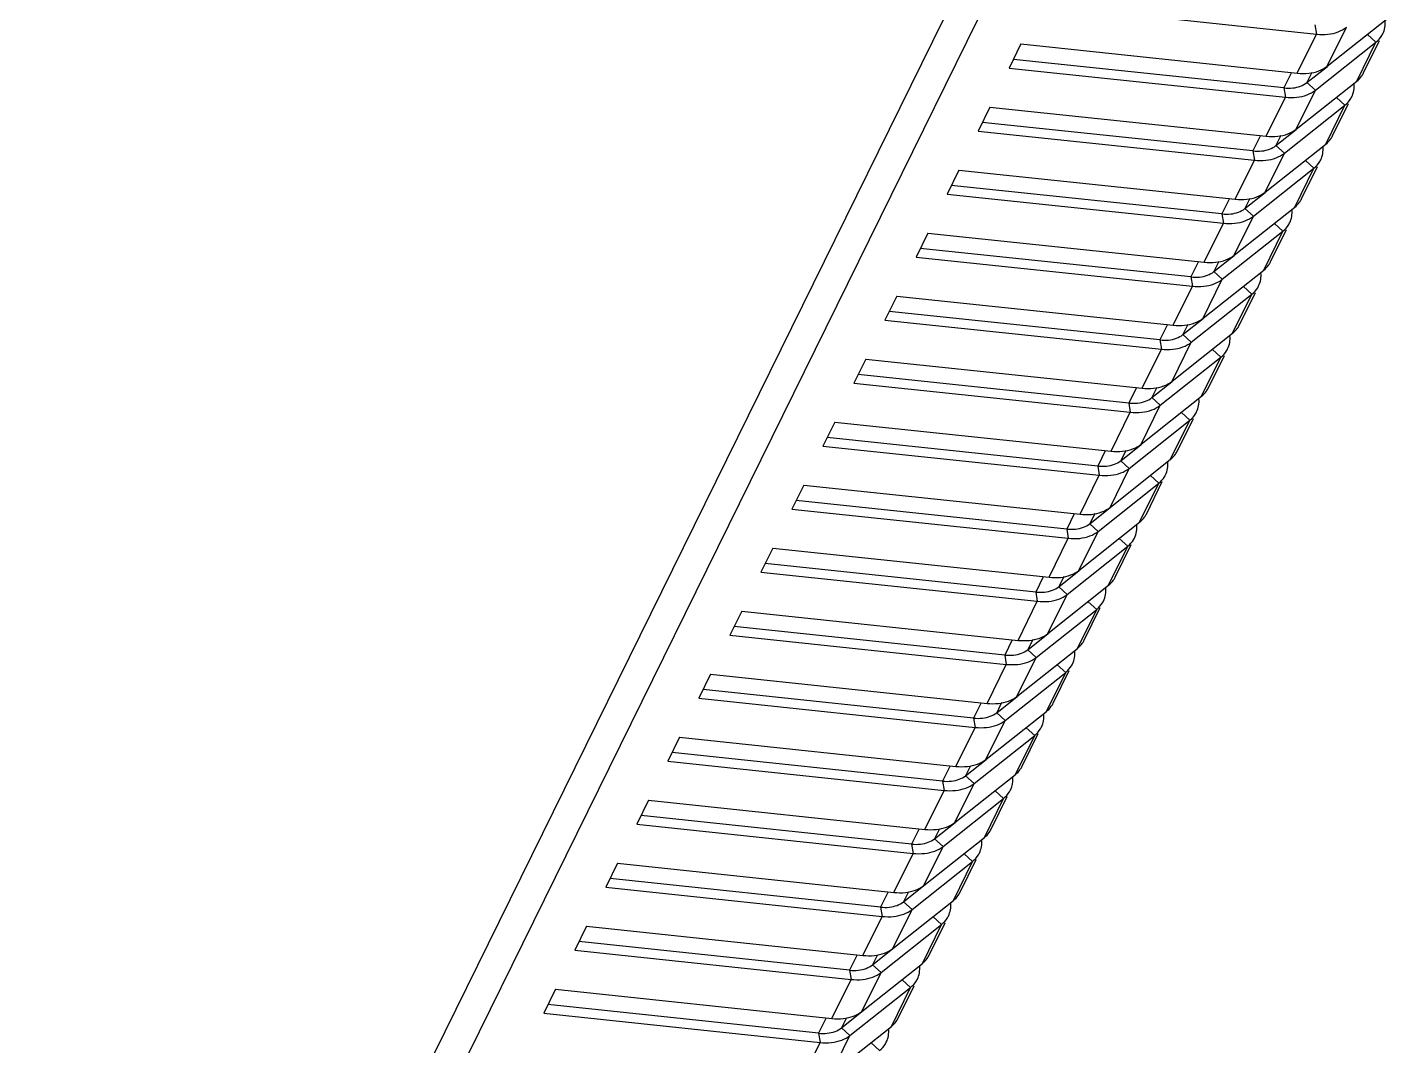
# Model space of a CAD drawing. Header units: millimetres. Extents: x 10368 to 13229, y -13270 to -11269.
# Drawn here: x 12409.6 to 12480.5, y -13079.3 to -13026.2 of the extents above; entities that cross this region are included whole.
import ezdxf

# ---------------------------------------------------------------- set-up
doc = ezdxf.new("R2010")
doc.units = ezdxf.units.MM

# ---------------------------------------------------------------- blocks, each defined once
blk = doc.blocks.new('u59')
at = {"color": 7, "linetype": 'Continuous'}
for p, q in [((87.888, 726.72), (164.379, 882.069)), ((89.589, 726.54), (165.857, 881.439)), ((114.271, 816.948), (113.27, 814.915)), ((112.711, 816.586), (109.554, 814.081)), ((112.711, 816.586), (111.71, 814.553)), ((110.61, 814.933), (110.17, 815.332)), ((127.673, 813.393), (113.27, 814.915)), ((113.35, 814.432), (113.27, 814.915)), ((111.71, 814.553), (108.553, 812.048)), ((109.554, 814.081), (108.553, 812.048)), ((112.15, 814.153), (111.087, 813.31)), ((112.15, 814.153), (111.71, 814.553)), ((111.891, 813.627), (112.15, 814.153)), ((112.956, 813.632), (113.35, 814.432)), ((113.35, 814.432), (127.451, 812.942)), ((109.201, 813.648), (108.368, 811.957)), ((112.654, 813.664), (111.653, 811.631)), ((127.057, 812.142), (112.654, 813.664)), ((127.057, 812.142), (127.673, 813.393)), ((111.094, 813.301), (107.937, 810.797)), ((111.094, 813.301), (110.093, 811.269)), ((108.993, 811.649), (108.553, 812.048)), ((110.093, 811.269), (106.936, 808.764)), ((110.533, 810.869), (110.093, 811.269)), ((126.056, 810.109), (111.653, 811.631)), ((111.733, 811.148), (111.653, 811.631)), ((107.937, 810.797), (106.936, 808.764)), ((110.533, 810.869), (109.47, 810.026)), ((110.274, 810.343), (110.533, 810.869)), ((111.339, 810.348), (111.733, 811.148)), ((111.733, 811.148), (125.834, 809.658)), ((109.477, 810.017), (106.32, 807.513)), ((107.584, 810.364), (106.751, 808.673)), ((109.477, 810.017), (108.476, 807.984)), ((111.037, 810.38), (110.036, 808.347)), ((125.44, 808.858), (111.037, 810.38)), ((125.44, 808.858), (126.056, 810.109)), ((107.376, 808.365), (106.936, 808.764)), ((108.476, 807.984), (105.319, 805.48)), ((108.916, 807.585), (108.476, 807.984)), ((109.722, 807.064), (110.116, 807.864)), ((124.439, 806.825), (110.036, 808.347)), ((110.116, 807.864), (110.036, 808.347)), ((110.116, 807.864), (124.217, 806.374)), ((105.967, 807.08), (105.134, 805.388)), ((106.32, 807.513), (105.319, 805.48)), ((108.916, 807.585), (107.853, 806.742)), ((109.42, 807.096), (108.419, 805.063)), ((108.657, 807.059), (108.916, 807.585)), ((123.823, 805.574), (109.42, 807.096)), ((107.86, 806.733), (104.703, 804.229)), ((107.86, 806.733), (106.859, 804.7)), ((123.823, 805.574), (124.439, 806.825)), ((105.759, 805.081), (105.319, 805.48)), ((122.822, 803.541), (108.419, 805.063)), ((108.499, 804.58), (108.419, 805.063)), ((106.859, 804.7), (103.702, 802.196)), ((104.703, 804.229), (103.702, 802.196)), ((107.299, 804.301), (106.236, 803.458)), ((107.299, 804.301), (106.859, 804.7)), ((107.04, 803.775), (107.299, 804.301)), ((108.105, 803.78), (108.499, 804.58)), ((108.499, 804.58), (122.6, 803.09)), ((106.243, 803.449), (103.086, 800.945)), ((104.35, 803.796), (103.517, 802.104)), ((106.243, 803.449), (105.242, 801.416)), ((107.803, 803.812), (106.802, 801.779)), ((122.206, 802.29), (107.803, 803.812)), ((122.206, 802.29), (122.822, 803.541)), ((104.142, 801.797), (103.702, 802.196)), ((105.242, 801.416), (102.085, 798.912)), ((105.682, 801.017), (105.242, 801.416)), ((106.488, 800.496), (106.882, 801.296)), ((121.205, 800.257), (106.802, 801.779)), ((106.882, 801.296), (106.802, 801.779)), ((106.882, 801.296), (120.983, 799.806)), ((103.086, 800.945), (102.085, 798.912)), ((105.682, 801.017), (104.619, 800.174)), ((105.423, 800.491), (105.682, 801.017)), ((104.626, 800.165), (101.469, 797.661)), ((102.733, 800.512), (101.9, 798.82)), ((104.626, 800.165), (103.625, 798.132)), ((106.186, 800.527), (105.185, 798.495)), ((120.589, 799.006), (106.186, 800.527)), ((120.589, 799.006), (121.205, 800.257)), ((102.525, 798.512), (102.085, 798.912)), ((119.588, 796.973), (105.185, 798.495)), ((105.265, 798.012), (105.185, 798.495)), ((103.625, 798.132), (100.468, 795.628)), ((104.065, 797.733), (103.002, 796.89)), ((104.065, 797.733), (103.625, 798.132)), ((103.806, 797.207), (104.065, 797.733)), ((104.871, 797.211), (105.265, 798.012)), ((105.265, 798.012), (119.366, 796.522)), ((101.116, 797.228), (100.283, 795.536)), ((101.469, 797.661), (100.468, 795.628)), ((104.569, 797.243), (103.568, 795.21)), ((118.972, 795.722), (104.569, 797.243)), ((103.009, 796.881), (99.852, 794.376)), ((103.009, 796.881), (102.008, 794.848)), ((118.972, 795.722), (119.588, 796.973)), ((100.908, 795.228), (100.468, 795.628)), ((117.971, 793.689), (103.568, 795.21)), ((103.648, 794.727), (103.568, 795.21)), ((102.008, 794.848), (98.851, 792.344)), ((99.852, 794.376), (98.851, 792.344)), ((102.448, 794.449), (101.385, 793.606)), ((102.448, 794.449), (102.008, 794.848)), ((102.189, 793.922), (102.448, 794.449)), ((103.254, 793.927), (103.648, 794.727)), ((103.648, 794.727), (117.749, 793.238)), ((101.392, 793.597), (98.235, 791.092)), ((99.499, 793.944), (98.666, 792.252)), ((101.392, 793.597), (100.391, 791.564)), ((102.952, 793.959), (101.951, 791.926)), ((117.355, 792.437), (102.952, 793.959)), ((117.355, 792.437), (117.971, 793.689)), ((99.291, 791.944), (98.851, 792.344)), ((100.391, 791.564), (97.234, 789.059)), ((100.831, 791.164), (100.391, 791.564)), ((101.637, 790.643), (102.031, 791.443)), ((116.354, 790.405), (101.951, 791.926)), ((102.031, 791.443), (101.951, 791.926)), ((102.031, 791.443), (116.132, 789.953)), ((97.882, 790.66), (97.049, 788.968)), ((98.235, 791.092), (97.234, 789.059)), ((100.831, 791.164), (99.768, 790.321)), ((101.335, 790.675), (100.334, 788.642)), ((100.572, 790.638), (100.831, 791.164)), ((115.738, 789.153), (101.335, 790.675)), ((99.775, 790.313), (96.618, 787.808)), ((99.775, 790.313), (98.774, 788.28)), ((115.738, 789.153), (116.354, 790.405)), ((97.674, 788.66), (97.234, 789.059)), ((114.737, 787.12), (100.334, 788.642)), ((100.414, 788.159), (100.334, 788.642)), ((98.774, 788.28), (95.617, 785.775)), ((96.618, 787.808), (95.617, 785.775)), ((99.214, 787.88), (98.151, 787.037)), ((99.214, 787.88), (98.774, 788.28)), ((98.955, 787.354), (99.214, 787.88)), ((100.02, 787.359), (100.414, 788.159)), ((100.414, 788.159), (114.515, 786.669)), ((96.265, 787.376), (95.432, 785.684)), ((99.718, 787.391), (98.717, 785.358)), ((114.121, 785.869), (99.718, 787.391)), ((114.121, 785.869), (114.737, 787.12)), ((98.158, 787.028), (95.001, 784.524)), ((98.158, 787.028), (97.157, 784.996)), ((96.057, 785.376), (95.617, 785.775)), ((97.157, 784.996), (94, 782.491)), ((97.597, 784.596), (97.157, 784.996)), ((113.12, 783.836), (98.717, 785.358)), ((98.797, 784.875), (98.717, 785.358)), ((95.001, 784.524), (94, 782.491)), ((97.597, 784.596), (96.534, 783.753)), ((97.338, 784.07), (97.597, 784.596)), ((98.403, 784.075), (98.797, 784.875)), ((98.797, 784.875), (112.898, 783.385)), ((96.541, 783.744), (93.384, 781.24)), ((94.648, 784.091), (93.815, 782.4)), ((96.541, 783.744), (95.54, 781.711)), ((98.101, 784.107), (97.1, 782.074)), ((112.504, 782.585), (98.101, 784.107)), ((112.504, 782.585), (113.12, 783.836)), ((94.44, 782.092), (94, 782.491)), ((95.54, 781.711), (92.383, 779.207)), ((95.98, 781.312), (95.54, 781.711)), ((96.786, 780.791), (97.18, 781.591)), ((111.503, 780.552), (97.1, 782.074)), ((97.18, 781.591), (97.1, 782.074)), ((97.18, 781.591), (111.281, 780.101)), ((93.031, 780.807), (92.198, 779.116)), ((93.384, 781.24), (92.383, 779.207)), ((95.98, 781.312), (94.917, 780.469)), ((96.484, 780.823), (95.483, 778.79)), ((95.721, 780.786), (95.98, 781.312)), ((110.887, 779.301), (96.484, 780.823)), ((94.924, 780.46), (91.767, 777.956)), ((94.924, 780.46), (93.923, 778.427)), ((110.887, 779.301), (111.503, 780.552)), ((92.823, 778.808), (92.383, 779.207)), ((109.886, 777.268), (95.483, 778.79)), ((95.563, 778.307), (95.483, 778.79)), ((93.923, 778.427), (90.766, 775.923)), ((91.767, 777.956), (90.766, 775.923)), ((94.363, 778.028), (93.3, 777.185)), ((94.363, 778.028), (93.923, 778.427)), ((94.104, 777.502), (94.363, 778.028)), ((95.169, 777.507), (95.563, 778.307)), ((95.563, 778.307), (109.664, 776.817)), ((93.307, 777.176), (90.15, 774.672)), ((91.413, 777.523), (90.58, 775.831)), ((93.307, 777.176), (92.306, 775.143)), ((94.867, 777.539), (93.866, 775.506)), ((109.27, 776.017), (94.867, 777.539)), ((109.27, 776.017), (109.886, 777.268)), ((91.206, 775.524), (90.766, 775.923)), ((92.306, 775.143), (89.149, 772.639)), ((92.746, 774.744), (92.306, 775.143)), ((108.269, 773.984), (93.866, 775.506)), ((93.946, 775.023), (93.866, 775.506)), ((90.15, 774.672), (89.149, 772.639)), ((92.746, 774.744), (91.683, 773.901)), ((92.487, 774.218), (92.746, 774.744)), ((93.552, 774.223), (93.946, 775.023)), ((93.946, 775.023), (108.047, 773.533)), ((91.69, 773.892), (88.533, 771.388)), ((89.796, 774.239), (88.963, 772.547)), ((91.69, 773.892), (90.689, 771.859)), ((93.25, 774.255), (92.249, 772.222)), ((107.653, 772.733), (93.25, 774.255)), ((107.653, 772.733), (108.269, 773.984)), ((89.589, 772.24), (89.149, 772.639)), ((106.652, 770.7), (92.249, 772.222)), ((92.329, 771.739), (92.249, 772.222)), ((90.689, 771.859), (87.532, 769.355)), ((91.129, 771.46), (90.689, 771.859)), ((91.935, 770.939), (92.329, 771.739)), ((92.329, 771.739), (106.43, 770.249)), ((88.179, 770.955), (87.346, 769.263)), ((88.533, 771.388), (87.532, 769.355)), ((91.129, 771.46), (90.066, 770.617)), ((91.633, 770.97), (90.632, 768.938)), ((90.87, 770.934), (91.129, 771.46)), ((106.036, 769.449), (91.633, 770.97)), ((90.073, 770.608), (86.916, 768.104)), ((90.073, 770.608), (89.072, 768.575)), ((106.036, 769.449), (106.652, 770.7)), ((87.972, 768.955), (87.532, 769.355)), ((105.035, 767.416), (90.632, 768.938)), ((90.712, 768.455), (90.632, 768.938)), ((89.072, 768.575), (85.915, 766.071)), ((86.916, 768.104), (85.915, 766.071)), ((89.512, 768.176), (88.449, 767.333)), ((89.512, 768.176), (89.072, 768.575)), ((89.253, 767.65), (89.512, 768.176)), ((90.318, 767.654), (90.712, 768.455)), ((90.712, 768.455), (104.813, 766.965)), ((88.456, 767.324), (85.299, 764.819)), ((86.562, 767.671), (85.729, 765.979)), ((88.456, 767.324), (87.455, 765.291)), ((90.016, 767.686), (89.015, 765.653)), ((104.419, 766.165), (90.016, 767.686)), ((104.419, 766.165), (105.035, 767.416)), ((86.355, 765.671), (85.915, 766.071)), ((87.455, 765.291), (84.298, 762.787)), ((87.895, 764.892), (87.455, 765.291)), ((88.701, 764.37), (89.095, 765.17)), ((103.418, 764.132), (89.015, 765.653)), ((89.095, 765.17), (89.015, 765.653)), ((89.095, 765.17), (103.196, 763.681)), ((85.299, 764.819), (84.298, 762.787)), ((87.895, 764.892), (86.832, 764.048)), ((88.399, 764.402), (87.398, 762.369)), ((87.636, 764.365), (87.895, 764.892)), ((102.802, 762.88), (88.399, 764.402)), ((86.839, 764.04), (83.682, 761.535)), ((84.945, 764.387), (84.112, 762.695)), ((86.839, 764.04), (85.838, 762.007)), ((102.802, 762.88), (103.418, 764.132)), ((84.738, 762.387), (84.298, 762.787)), ((101.801, 760.848), (87.398, 762.369)), ((87.478, 761.886), (87.398, 762.369))]:
    blk.add_line(p, q, dxfattribs=at)
for centre, radius, start, end in [((110.933, 814.353), 1.243, 153.92535, 170.10246), ((110.27, 813.124), 1.191, 144.32645, 153.86627), ((109.316, 811.069), 1.243, 153.92535, 170.10246), ((108.653, 809.84), 1.191, 144.32645, 153.86627), ((107.699, 807.785), 1.243, 153.92535, 170.10246), ((107.036, 806.556), 1.191, 144.32645, 153.86627), ((106.082, 804.501), 1.243, 153.92535, 170.10246), ((105.419, 803.272), 1.191, 144.32645, 153.86627), ((104.465, 801.217), 1.243, 153.92535, 170.10246), ((103.802, 799.987), 1.191, 144.32645, 153.86627), ((102.848, 797.933), 1.243, 153.92535, 170.10246), ((102.185, 796.703), 1.191, 144.32645, 153.86627), ((101.231, 794.649), 1.243, 153.92535, 170.10246), ((100.568, 793.419), 1.191, 144.32645, 153.86627), ((99.614, 791.365), 1.243, 153.92535, 170.10246), ((98.951, 790.135), 1.191, 144.32645, 153.86627), ((97.997, 788.081), 1.243, 153.92535, 170.10246), ((97.334, 786.851), 1.191, 144.32645, 153.86627), ((96.38, 784.796), 1.243, 153.92535, 170.10246), ((95.717, 783.567), 1.191, 144.32645, 153.86627), ((94.763, 781.512), 1.243, 153.92535, 170.10246), ((94.1, 780.283), 1.191, 144.32645, 153.86627), ((93.146, 778.228), 1.243, 153.92535, 170.10246), ((92.483, 776.999), 1.191, 144.32645, 153.86627), ((91.529, 774.944), 1.243, 153.92535, 170.10246), ((90.866, 773.715), 1.191, 144.32645, 153.86627), ((89.912, 771.66), 1.243, 153.92535, 170.10246), ((89.249, 770.43), 1.191, 144.32645, 153.86627), ((88.295, 768.376), 1.243, 153.92535, 170.10246), ((87.632, 767.146), 1.191, 144.32645, 153.86627), ((86.678, 765.092), 1.243, 153.92535, 170.10246), ((86.015, 763.862), 1.191, 144.32645, 153.86627), ((85.061, 761.808), 1.243, 153.92535, 170.10246)]:
    blk.add_arc(centre, radius, start, end, dxfattribs=at)
for points, start_tangent, end_tangent in [([(110.17, 815.332), (109.866, 814.99), (109.817, 814.9)], (-0.783462, -0.62144), (-0.440658, -0.897675)), ([(113.27, 814.915), (112.673, 814.917), (112.142, 814.794), (111.71, 814.553)], (-0.994465, 0.105072), (-0.783462, -0.62144)), ([(109.554, 814.081), (109.303, 813.818)], (-0.783462, -0.62144), (-0.582554, -0.812792)), ([(109.709, 814.567), (109.695, 814.203)], (-0.172599, -0.984992), (0.089079, -0.996025)), ([(113.35, 814.432), (112.891, 814.434), (112.482, 814.339), (112.15, 814.153)], (-0.994465, 0.105072), (-0.783462, -0.62144)), ([(112.057, 813.666), (111.526, 813.542), (111.094, 813.301)], (-0.994275, -0.106854), (-0.783462, -0.62144)), ([(112.654, 813.664), (112.057, 813.666)], (-0.994465, 0.105072), (-0.994275, -0.106854)), ([(108.553, 812.048), (108.249, 811.706), (108.2, 811.616)], (-0.783462, -0.62144), (-0.440658, -0.897675)), ([(108.092, 811.283), (108.078, 810.919)], (-0.172599, -0.984992), (0.089079, -0.996025)), ([(111.653, 811.631), (111.056, 811.633), (110.525, 811.509), (110.093, 811.269)], (-0.994465, 0.105072), (-0.783462, -0.62144)), ([(107.937, 810.797), (107.685, 810.534)], (-0.783462, -0.62144), (-0.582554, -0.812792)), ([(111.733, 811.148), (111.274, 811.149), (110.865, 811.054), (110.533, 810.869)], (-0.994465, 0.105072), (-0.783462, -0.62144)), ([(110.44, 810.382), (109.909, 810.258), (109.477, 810.017)], (-0.994275, -0.106854), (-0.783462, -0.62144)), ([(111.037, 810.38), (110.44, 810.382)], (-0.994465, 0.105072), (-0.994275, -0.106854)), ([(106.936, 808.764), (106.632, 808.421), (106.583, 808.331)], (-0.783462, -0.62144), (-0.440658, -0.897675)), ([(110.036, 808.347), (109.439, 808.349), (108.908, 808.225), (108.476, 807.984)], (-0.994465, 0.105072), (-0.783462, -0.62144)), ([(106.475, 807.999), (106.461, 807.635)], (-0.172599, -0.984992), (0.089079, -0.996025)), ([(110.116, 807.864), (109.657, 807.865), (109.248, 807.77), (108.916, 807.585)], (-0.994465, 0.105072), (-0.783462, -0.62144)), ([(106.32, 807.513), (106.068, 807.25)], (-0.783462, -0.62144), (-0.582554, -0.812792)), ([(108.823, 807.098), (108.292, 806.974), (107.86, 806.733)], (-0.994275, -0.106854), (-0.783462, -0.62144)), ([(109.42, 807.096), (108.823, 807.098)], (-0.994465, 0.105072), (-0.994275, -0.106854)), ([(105.319, 805.48), (105.015, 805.137), (104.966, 805.047)], (-0.783462, -0.62144), (-0.440658, -0.897675)), ([(108.419, 805.063), (107.822, 805.065), (107.291, 804.941), (106.859, 804.7)], (-0.994465, 0.105072), (-0.783462, -0.62144)), ([(104.703, 804.229), (104.451, 803.966)], (-0.783462, -0.62144), (-0.582554, -0.812792)), ([(104.858, 804.715), (104.844, 804.351)], (-0.172599, -0.984992), (0.089079, -0.996025)), ([(108.499, 804.58), (108.04, 804.581), (107.631, 804.486), (107.299, 804.301)], (-0.994465, 0.105072), (-0.783462, -0.62144)), ([(107.206, 803.813), (106.675, 803.69), (106.243, 803.449)], (-0.994275, -0.106854), (-0.783462, -0.62144)), ([(107.803, 803.812), (107.206, 803.813)], (-0.994465, 0.105072), (-0.994275, -0.106854)), ([(103.702, 802.196), (103.398, 801.853), (103.349, 801.763)], (-0.783462, -0.62144), (-0.440658, -0.897675)), ([(103.241, 801.431), (103.227, 801.066)], (-0.172599, -0.984992), (0.089079, -0.996025)), ([(106.802, 801.779), (106.205, 801.781), (105.674, 801.657), (105.242, 801.416)], (-0.994465, 0.105072), (-0.783462, -0.62144)), ([(106.882, 801.296), (106.423, 801.297), (106.014, 801.202), (105.682, 801.017)], (-0.994465, 0.105072), (-0.783462, -0.62144)), ([(103.086, 800.945), (102.834, 800.682)], (-0.783462, -0.62144), (-0.582554, -0.812792)), ([(105.589, 800.529), (105.058, 800.406), (104.626, 800.165)], (-0.994275, -0.106854), (-0.783462, -0.62144)), ([(106.186, 800.527), (105.589, 800.529)], (-0.994465, 0.105072), (-0.994275, -0.106854)), ([(102.085, 798.912), (101.781, 798.569), (101.732, 798.479)], (-0.783462, -0.62144), (-0.440658, -0.897675)), ([(105.185, 798.495), (104.588, 798.496), (104.057, 798.373), (103.625, 798.132)], (-0.994465, 0.105072), (-0.783462, -0.62144)), ([(101.624, 798.146), (101.61, 797.782)], (-0.172599, -0.984992), (0.089079, -0.996025)), ([(105.265, 798.012), (104.806, 798.013), (104.397, 797.918), (104.065, 797.733)], (-0.994465, 0.105072), (-0.783462, -0.62144)), ([(101.469, 797.661), (101.217, 797.398)], (-0.783462, -0.62144), (-0.582554, -0.812792)), ([(103.972, 797.245), (103.441, 797.122), (103.009, 796.881)], (-0.994275, -0.106854), (-0.783462, -0.62144)), ([(104.569, 797.243), (103.972, 797.245)], (-0.994465, 0.105072), (-0.994275, -0.106854)), ([(100.468, 795.628), (100.164, 795.285), (100.115, 795.195)], (-0.783462, -0.62144), (-0.440658, -0.897675)), ([(103.568, 795.21), (102.971, 795.212), (102.44, 795.089), (102.008, 794.848)], (-0.994465, 0.105072), (-0.783462, -0.62144)), ([(99.852, 794.376), (99.6, 794.114)], (-0.783462, -0.62144), (-0.582554, -0.812792)), ([(100.007, 794.862), (99.993, 794.498)], (-0.172599, -0.984992), (0.089079, -0.996025)), ([(103.648, 794.727), (103.189, 794.729), (102.78, 794.634), (102.448, 794.449)], (-0.994465, 0.105072), (-0.783462, -0.62144)), ([(102.355, 793.961), (101.824, 793.838), (101.392, 793.597)], (-0.994275, -0.106854), (-0.783462, -0.62144)), ([(102.952, 793.959), (102.355, 793.961)], (-0.994465, 0.105072), (-0.994275, -0.106854)), ([(98.851, 792.344), (98.547, 792.001), (98.498, 791.911)], (-0.783462, -0.62144), (-0.440658, -0.897675)), ([(98.39, 791.578), (98.376, 791.214)], (-0.172599, -0.984992), (0.089079, -0.996025)), ([(101.951, 791.926), (101.354, 791.928), (100.823, 791.805), (100.391, 791.564)], (-0.994465, 0.105072), (-0.783462, -0.62144)), ([(102.031, 791.443), (101.572, 791.445), (101.163, 791.35), (100.831, 791.164)], (-0.994465, 0.105072), (-0.783462, -0.62144)), ([(98.235, 791.092), (97.983, 790.83)], (-0.783462, -0.62144), (-0.582554, -0.812792)), ([(100.738, 790.677), (100.207, 790.553), (99.775, 790.313)], (-0.994275, -0.106854), (-0.783462, -0.62144)), ([(101.335, 790.675), (100.738, 790.677)], (-0.994465, 0.105072), (-0.994275, -0.106854)), ([(97.234, 789.059), (96.93, 788.717), (96.881, 788.627)], (-0.783462, -0.62144), (-0.440658, -0.897675)), ([(100.334, 788.642), (99.737, 788.644), (99.206, 788.521), (98.774, 788.28)], (-0.994465, 0.105072), (-0.783462, -0.62144)), ([(96.618, 787.808), (96.366, 787.545)], (-0.783462, -0.62144), (-0.582554, -0.812792)), ([(96.773, 788.294), (96.759, 787.93)], (-0.172599, -0.984992), (0.089079, -0.996025)), ([(100.414, 788.159), (99.955, 788.161), (99.546, 788.066), (99.214, 787.88)], (-0.994465, 0.105072), (-0.783462, -0.62144)), ([(99.121, 787.393), (98.59, 787.269), (98.158, 787.028)], (-0.994275, -0.106854), (-0.783462, -0.62144)), ([(99.718, 787.391), (99.121, 787.393)], (-0.994465, 0.105072), (-0.994275, -0.106854)), ([(95.617, 785.775), (95.313, 785.433), (95.264, 785.343)], (-0.783462, -0.62144), (-0.440658, -0.897675)), ([(95.156, 785.01), (95.142, 784.646)], (-0.172599, -0.984992), (0.089079, -0.996025)), ([(98.717, 785.358), (98.12, 785.36), (97.589, 785.237), (97.157, 784.996)], (-0.994465, 0.105072), (-0.783462, -0.62144)), ([(95.001, 784.524), (94.749, 784.261)], (-0.783462, -0.62144), (-0.582554, -0.812792)), ([(98.797, 784.875), (98.338, 784.877), (97.929, 784.782), (97.597, 784.596)], (-0.994465, 0.105072), (-0.783462, -0.62144)), ([(97.504, 784.109), (96.973, 783.985), (96.541, 783.744)], (-0.994275, -0.106854), (-0.783462, -0.62144)), ([(98.101, 784.107), (97.504, 784.109)], (-0.994465, 0.105072), (-0.994275, -0.106854)), ([(94, 782.491), (93.696, 782.148), (93.647, 782.059)], (-0.783462, -0.62144), (-0.440658, -0.897675)), ([(93.539, 781.726), (93.525, 781.362)], (-0.172599, -0.984992), (0.089079, -0.996025)), ([(97.1, 782.074), (96.503, 782.076), (95.972, 781.952), (95.54, 781.711)], (-0.994465, 0.105072), (-0.783462, -0.62144)), ([(97.18, 781.591), (96.721, 781.592), (96.312, 781.497), (95.98, 781.312)], (-0.994465, 0.105072), (-0.783462, -0.62144)), ([(93.384, 781.24), (93.132, 780.977)], (-0.783462, -0.62144), (-0.582554, -0.812792)), ([(95.887, 780.825), (95.356, 780.701), (94.924, 780.46)], (-0.994275, -0.106854), (-0.783462, -0.62144)), ([(96.484, 780.823), (95.887, 780.825)], (-0.994465, 0.105072), (-0.994275, -0.106854)), ([(92.383, 779.207), (92.079, 778.864), (92.03, 778.774)], (-0.783462, -0.62144), (-0.440658, -0.897675)), ([(95.483, 778.79), (94.886, 778.792), (94.355, 778.668), (93.923, 778.427)], (-0.994465, 0.105072), (-0.783462, -0.62144)), ([(91.767, 777.956), (91.515, 777.693)], (-0.783462, -0.62144), (-0.582554, -0.812792)), ([(91.922, 778.442), (91.908, 778.078)], (-0.172599, -0.984992), (0.089079, -0.996025)), ([(95.563, 778.307), (95.104, 778.308), (94.695, 778.213), (94.363, 778.028)], (-0.994465, 0.105072), (-0.783462, -0.62144)), ([(94.27, 777.541), (93.739, 777.417), (93.307, 777.176)], (-0.994275, -0.106854), (-0.783462, -0.62144)), ([(94.867, 777.539), (94.27, 777.541)], (-0.994465, 0.105072), (-0.994275, -0.106854)), ([(90.766, 775.923), (90.462, 775.58), (90.413, 775.49)], (-0.783462, -0.62144), (-0.440658, -0.897675)), ([(90.305, 775.158), (90.291, 774.794)], (-0.172599, -0.984992), (0.089079, -0.996025)), ([(93.866, 775.506), (93.269, 775.508), (92.738, 775.384), (92.306, 775.143)], (-0.994465, 0.105072), (-0.783462, -0.62144)), ([(93.946, 775.023), (93.487, 775.024), (93.078, 774.929), (92.746, 774.744)], (-0.994465, 0.105072), (-0.783462, -0.62144)), ([(90.15, 774.672), (89.898, 774.409)], (-0.783462, -0.62144), (-0.582554, -0.812792)), ([(92.653, 774.256), (92.122, 774.133), (91.69, 773.892)], (-0.994275, -0.106854), (-0.783462, -0.62144)), ([(93.25, 774.255), (92.653, 774.256)], (-0.994465, 0.105072), (-0.994275, -0.106854)), ([(89.149, 772.639), (88.845, 772.296), (88.796, 772.206)], (-0.783462, -0.62144), (-0.440658, -0.897675)), ([(92.249, 772.222), (91.652, 772.224), (91.121, 772.1), (90.689, 771.859)], (-0.994465, 0.105072), (-0.783462, -0.62144)), ([(88.688, 771.874), (88.674, 771.509)], (-0.172599, -0.984992), (0.089079, -0.996025)), ([(92.329, 771.739), (91.87, 771.74), (91.461, 771.645), (91.129, 771.46)], (-0.994465, 0.105072), (-0.783462, -0.62144)), ([(88.533, 771.388), (88.281, 771.125)], (-0.783462, -0.62144), (-0.582554, -0.812792)), ([(91.036, 770.972), (90.505, 770.849), (90.073, 770.608)], (-0.994275, -0.106854), (-0.783462, -0.62144)), ([(91.633, 770.97), (91.036, 770.972)], (-0.994465, 0.105072), (-0.994275, -0.106854)), ([(87.532, 769.355), (87.228, 769.012), (87.179, 768.922)], (-0.783462, -0.62144), (-0.440658, -0.897675)), ([(90.632, 768.938), (90.035, 768.939), (89.504, 768.816), (89.072, 768.575)], (-0.994465, 0.105072), (-0.783462, -0.62144)), ([(86.916, 768.104), (86.664, 767.841)], (-0.783462, -0.62144), (-0.582554, -0.812792)), ([(87.071, 768.589), (87.057, 768.225)], (-0.172599, -0.984992), (0.089079, -0.996025)), ([(90.712, 768.455), (90.253, 768.456), (89.844, 768.361), (89.512, 768.176)], (-0.994465, 0.105072), (-0.783462, -0.62144)), ([(89.419, 767.688), (88.888, 767.565), (88.456, 767.324)], (-0.994275, -0.106854), (-0.783462, -0.62144)), ([(90.016, 767.686), (89.419, 767.688)], (-0.994465, 0.105072), (-0.994275, -0.106854)), ([(85.915, 766.071), (85.611, 765.728), (85.562, 765.638)], (-0.783462, -0.62144), (-0.440658, -0.897675)), ([(85.454, 765.305), (85.44, 764.941)], (-0.172599, -0.984992), (0.089079, -0.996025)), ([(89.015, 765.653), (88.418, 765.655), (87.887, 765.532), (87.455, 765.291)], (-0.994465, 0.105072), (-0.783462, -0.62144)), ([(89.095, 765.17), (88.636, 765.172), (88.227, 765.077), (87.895, 764.892)], (-0.994465, 0.105072), (-0.783462, -0.62144)), ([(85.299, 764.819), (85.047, 764.557)], (-0.783462, -0.62144), (-0.582554, -0.812792)), ([(87.802, 764.404), (87.271, 764.281), (86.839, 764.04)], (-0.994275, -0.106854), (-0.783462, -0.62144)), ([(88.399, 764.402), (87.802, 764.404)], (-0.994465, 0.105072), (-0.994275, -0.106854)), ([(84.298, 762.787), (83.994, 762.444), (83.945, 762.354)], (-0.783462, -0.62144), (-0.440658, -0.897675)), ([(87.398, 762.369), (86.801, 762.371), (86.27, 762.248), (85.838, 762.007)], (-0.994465, 0.105072), (-0.783462, -0.62144)), ([(83.837, 762.021), (83.823, 761.657)], (-0.172599, -0.984992), (0.089079, -0.996025))]:
    blk.add_spline(points, degree=3, dxfattribs=dict(at, start_tangent=start_tangent, end_tangent=end_tangent))

msp = doc.modelspace()

# ---------------------------------------------------------------- block references
at = {"rotation": 180}
msp.add_blockref('u59', (12564.199, -12264.161), dxfattribs=at)

doc.saveas('drawing.dxf')
